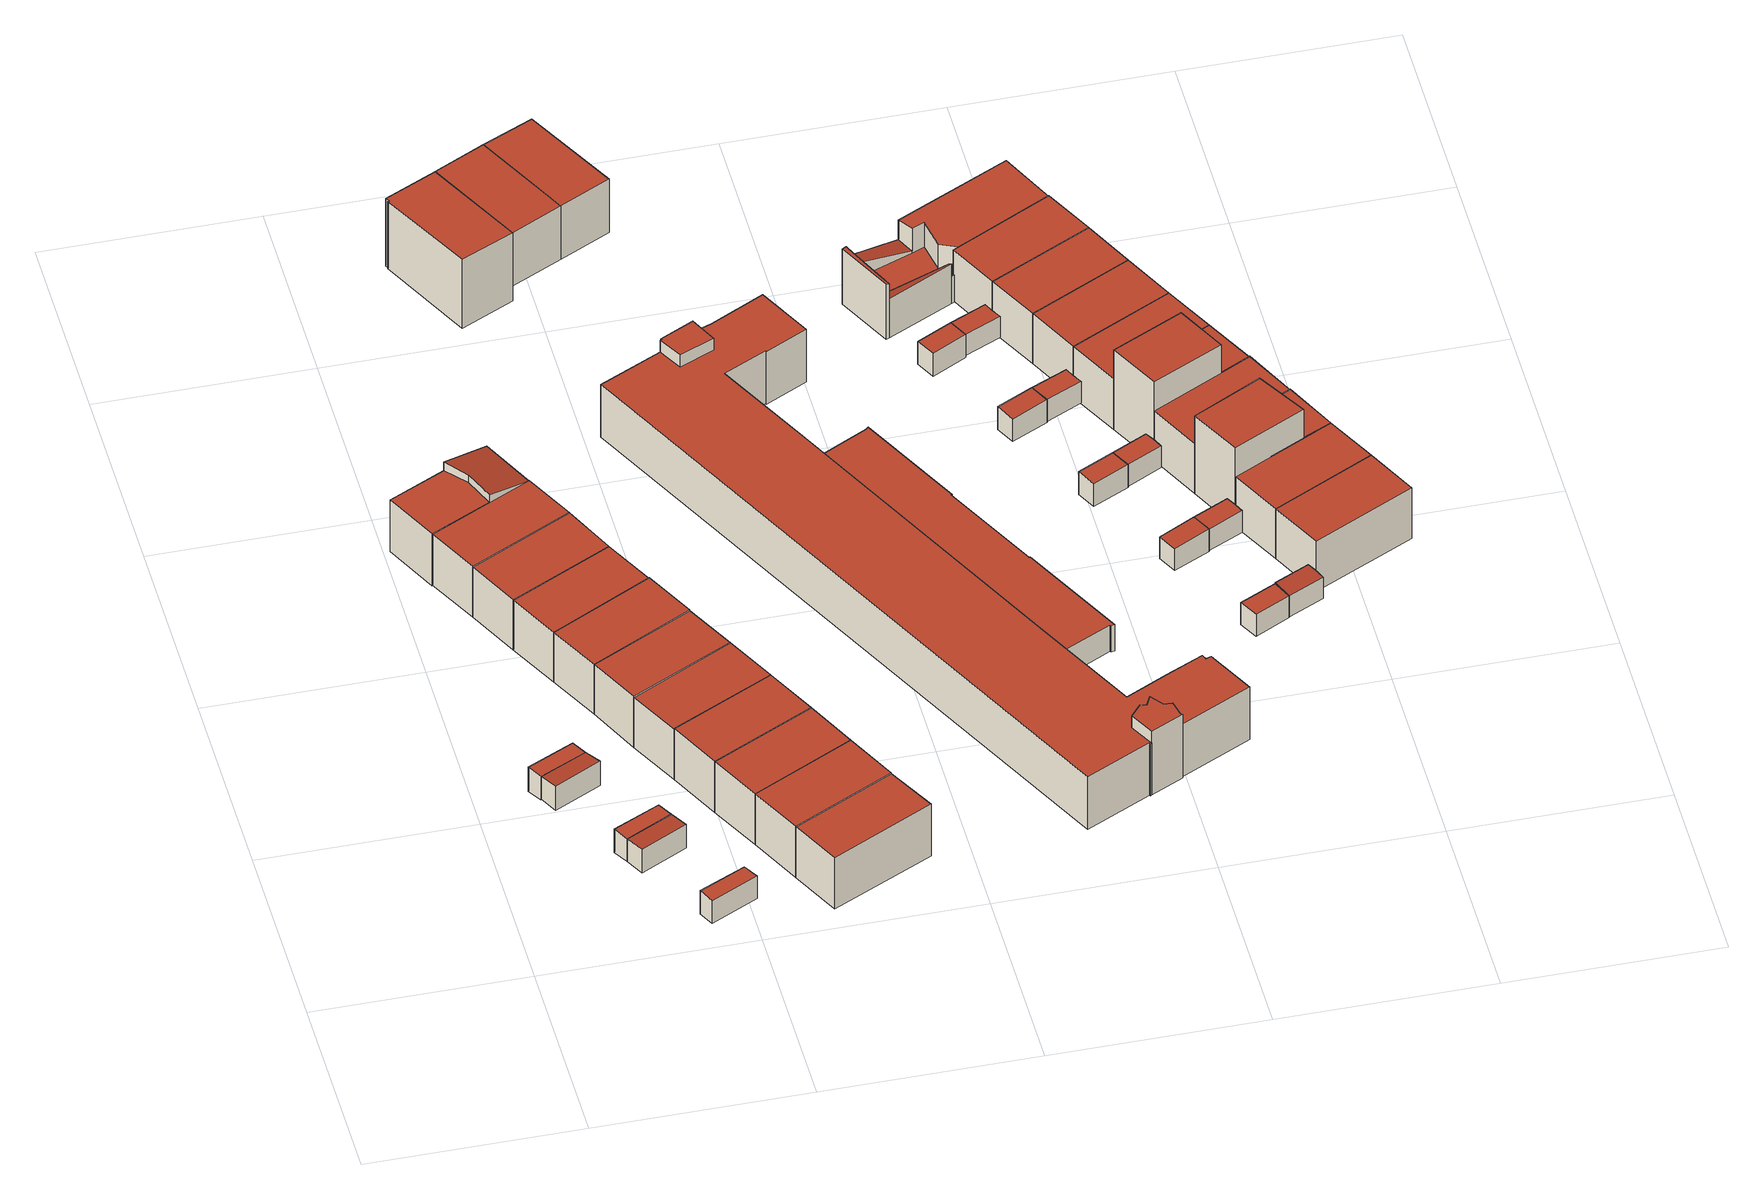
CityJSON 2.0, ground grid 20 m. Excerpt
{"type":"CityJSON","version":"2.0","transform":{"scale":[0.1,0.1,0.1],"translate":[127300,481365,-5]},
"CityObjects":{
"building1":{"type":"Building","attributes":{"b3_dak_type":"multiple horizontal","b3_h_dak_50p":0.04,"b3_h_dak_70p":0.05,"b3_h_dak_max":0.18,"b3_h_dak_min":-0.12,"b3_h_maaiveld":-2.66,"b3_kas_warenhuis":false,"b3_mutatie_ahn3_ahn4":false,"b3_reconstructie_onvolledig":false,"b3_rmse_lod12":0.0407,"b3_rmse_lod13":0.0407,"b3_rmse_lod22":0.0377,"b3_val3dity_lod12":"[]","b3_val3dity_lod13":"[]","b3_val3dity_lod22":"[]","b3_volume_lod12":20.92,"b3_volume_lod13":20.92,"b3_volume_lod22":20.85,"geconstateerd":false,"oorspronkelijkbouwjaar":2004,"status":"Pand in gebruik"},"children":["building1-1"]},
"building1-1":{"type":"BuildingPart","parents":["building1"],"geometry":[{"type":"Solid","lod":"2.2","boundaries":[[[[0,1,2,3]],[[4,1,0,5]],[[6,2,1,4]],[[5,0,3,7]],[[7,3,2,6]],[[7,6,4,5]]]],"semantics":{"surfaces":[{"type":"GroundSurface"},{"type":"WallSurface","on_footprint_edge":true},{"type":"RoofSurface"}],"values":[[0,1,1,1,1,2]]}}]},
"building2":{"type":"Building","attributes":{"b3_dak_type":"multiple horizontal","b3_h_dak_50p":0.06,"b3_h_dak_70p":0.11,"b3_h_dak_max":0.21,"b3_h_dak_min":-0.09,"b3_h_maaiveld":-2.64,"b3_kas_warenhuis":false,"b3_mutatie_ahn3_ahn4":false,"b3_reconstructie_onvolledig":false,"b3_rmse_lod12":0.0623,"b3_rmse_lod13":0.0623,"b3_rmse_lod22":0.0434,"b3_val3dity_lod12":"[]","b3_val3dity_lod13":"[]","b3_val3dity_lod22":"[]","b3_volume_lod12":25.66,"b3_volume_lod13":25.66,"b3_volume_lod22":25.41,"geconstateerd":false,"oorspronkelijkbouwjaar":2004,"status":"Pand in gebruik"},"children":["building2-1"]},
"building2-1":{"type":"BuildingPart","parents":["building2"],"geometry":[{"type":"Solid","lod":"2.2","boundaries":[[[[8,9,10,11]],[[12,9,8,13]],[[13,8,11,4]],[[6,10,9,12]],[[4,11,10,6]],[[4,6,12,13]]]],"semantics":{"surfaces":[{"type":"GroundSurface"},{"type":"WallSurface","on_footprint_edge":true},{"type":"RoofSurface"}],"values":[[0,1,1,1,1,2]]}}]},
"building3":{"type":"Building","attributes":{"b3_dak_type":"multiple horizontal","b3_h_dak_50p":0.03,"b3_h_dak_70p":0.04,"b3_h_dak_max":0.16,"b3_h_dak_min":-0.04,"b3_h_maaiveld":-2.61,"b3_kas_warenhuis":false,"b3_mutatie_ahn3_ahn4":false,"b3_reconstructie_onvolledig":false,"b3_rmse_lod12":0.0341,"b3_rmse_lod13":0.0341,"b3_rmse_lod22":0.0333,"b3_val3dity_lod12":"[]","b3_val3dity_lod13":"[]","b3_val3dity_lod22":"[]","b3_volume_lod12":20.45,"b3_volume_lod13":20.45,"b3_volume_lod22":20.4,"geconstateerd":false,"oorspronkelijkbouwjaar":2004,"status":"Pand in gebruik"},"children":["building3-1"]},
"building3-1":{"type":"BuildingPart","parents":["building3"],"geometry":[{"type":"Solid","lod":"2.2","boundaries":[[[[14,15,16,17]],[[18,15,14,19]],[[20,16,15,18]],[[19,14,17,21]],[[21,17,16,20]],[[21,20,18,19]]]],"semantics":{"surfaces":[{"type":"GroundSurface"},{"type":"WallSurface","on_footprint_edge":true},{"type":"RoofSurface"}],"values":[[0,1,1,1,1,2]]}}]},
"building4":{"type":"Building","attributes":{"b3_dak_type":"multiple horizontal","b3_h_dak_50p":0.03,"b3_h_dak_70p":0.05,"b3_h_dak_max":0.17,"b3_h_dak_min":-0.12,"b3_h_maaiveld":-2.61,"b3_kas_warenhuis":false,"b3_mutatie_ahn3_ahn4":false,"b3_reconstructie_onvolledig":false,"b3_rmse_lod12":0.0386,"b3_rmse_lod13":0.0386,"b3_rmse_lod22":0.0365,"b3_val3dity_lod12":"[]","b3_val3dity_lod13":"[]","b3_val3dity_lod22":"[]","b3_volume_lod12":24.61,"b3_volume_lod13":24.61,"b3_volume_lod22":24.59,"geconstateerd":false,"oorspronkelijkbouwjaar":2004,"status":"Pand in gebruik"},"children":["building4-1"]},
"building4-1":{"type":"BuildingPart","parents":["building4"],"geometry":[{"type":"Solid","lod":"2.2","boundaries":[[[[22,23,16,15]],[[24,23,22,25]],[[25,22,15,18]],[[20,16,23,24]],[[18,15,16,20]],[[18,20,24,25]]]],"semantics":{"surfaces":[{"type":"GroundSurface"},{"type":"WallSurface","on_footprint_edge":true},{"type":"RoofSurface"}],"values":[[0,1,1,1,1,2]]}}]},
"building5":{"type":"Building","attributes":{"b3_dak_type":"multiple horizontal","b3_h_dak_50p":0.04,"b3_h_dak_70p":0.06,"b3_h_dak_max":0.12,"b3_h_dak_min":-0.18,"b3_h_maaiveld":-2.62,"b3_kas_warenhuis":false,"b3_mutatie_ahn3_ahn4":false,"b3_reconstructie_onvolledig":false,"b3_rmse_lod12":0.0373,"b3_rmse_lod13":0.0373,"b3_rmse_lod22":0.0314,"b3_val3dity_lod12":"[]","b3_val3dity_lod13":"[]","b3_val3dity_lod22":"[]","b3_volume_lod12":21.09,"b3_volume_lod13":21.09,"b3_volume_lod22":20.98,"geconstateerd":false,"oorspronkelijkbouwjaar":2004,"status":"Pand in gebruik"},"children":["building5-1"]},
"building5-1":{"type":"BuildingPart","parents":["building5"],"geometry":[{"type":"Solid","lod":"2.2","boundaries":[[[[26,27,28,29]],[[30,27,26,31]],[[32,28,27,30]],[[31,26,29,33]],[[33,29,28,32]],[[33,32,30,31]]]],"semantics":{"surfaces":[{"type":"GroundSurface"},{"type":"WallSurface","on_footprint_edge":true},{"type":"RoofSurface"}],"values":[[0,1,1,1,1,2]]}}]},
"building6":{"type":"Building","attributes":{"b3_dak_type":"multiple horizontal","b3_h_dak_50p":3.44,"b3_h_dak_70p":3.69,"b3_h_dak_max":5.64,"b3_h_dak_min":3.15,"b3_h_maaiveld":-2.59,"b3_kas_warenhuis":false,"b3_mutatie_ahn3_ahn4":false,"b3_reconstructie_onvolledig":false,"b3_rmse_lod12":0.41,"b3_rmse_lod13":0.41,"b3_rmse_lod22":0.32,"b3_val3dity_lod12":"[]","b3_val3dity_lod13":"[]","b3_val3dity_lod22":"[]","b3_volume_lod12":373.93,"b3_volume_lod13":373.93,"b3_volume_lod22":366.1,"geconstateerd":false,"oorspronkelijkbouwjaar":2004,"status":"Pand in gebruik"},"children":["building6-1"]},
"building6-1":{"type":"BuildingPart","parents":["building6"],"geometry":[{"type":"Solid","lod":"2.2","boundaries":[[[[34,35,36,37,38,39]],[[40,41,37,36,42]],[[43,38,37,41]],[[44,45,41,40]],[[46,39,38,43]],[[42,36,35,47]],[[48,34,39,46]],[[49,48,45,44]],[[47,35,34,48,49]],[[45,48,46,43,41]],[[47,49,44,40,42]]]],"semantics":{"surfaces":[{"type":"GroundSurface"},{"type":"WallSurface","on_footprint_edge":true},{"type":"WallSurface","on_footprint_edge":false},{"type":"RoofSurface"}],"values":[[0,1,1,2,1,1,1,2,1,3,3]]}}]},
"building7":{"type":"Building","attributes":{"b3_dak_type":"multiple horizontal","b3_h_dak_50p":3.31,"b3_h_dak_70p":3.33,"b3_h_dak_max":5.66,"b3_h_dak_min":-2.02,"b3_h_maaiveld":-2.51,"b3_kas_warenhuis":false,"b3_mutatie_ahn3_ahn4":false,"b3_reconstructie_onvolledig":false,"b3_rmse_lod12":0.707,"b3_rmse_lod13":0.707,"b3_rmse_lod22":0.713,"b3_val3dity_lod12":"[]","b3_val3dity_lod13":"[]","b3_val3dity_lod22":"[]","b3_volume_lod12":336.14,"b3_volume_lod13":336.14,"b3_volume_lod22":335.17,"geconstateerd":false,"oorspronkelijkbouwjaar":2004,"status":"Pand in gebruik"},"children":["building7-1"]},
"building7-1":{"type":"BuildingPart","parents":["building7"],"geometry":[{"type":"Solid","lod":"2.2","boundaries":[[[[50,51,52,53]],[[54,51,50,43]],[[55,52,51,54]],[[43,50,53,56]],[[56,53,52,55]],[[56,55,54,43]]]],"semantics":{"surfaces":[{"type":"GroundSurface"},{"type":"WallSurface","on_footprint_edge":true},{"type":"RoofSurface"}],"values":[[0,1,1,1,1,2]]}}]},
"building8":{"type":"Building","attributes":{"b3_dak_type":"multiple horizontal","b3_h_dak_50p":3.29,"b3_h_dak_70p":3.31,"b3_h_dak_max":3.55,"b3_h_dak_min":2.96,"b3_h_maaiveld":-2.49,"b3_kas_warenhuis":false,"b3_mutatie_ahn3_ahn4":false,"b3_reconstructie_onvolledig":false,"b3_rmse_lod12":0.0553,"b3_rmse_lod13":0.0553,"b3_rmse_lod22":0.0403,"b3_val3dity_lod12":"[]","b3_val3dity_lod13":"[]","b3_val3dity_lod22":"[]","b3_volume_lod12":334.12,"b3_volume_lod13":334.12,"b3_volume_lod22":332.99,"geconstateerd":false,"oorspronkelijkbouwjaar":2004,"status":"Pand in gebruik"},"children":["building8-1"]},
"building8-1":{"type":"BuildingPart","parents":["building8"],"geometry":[{"type":"Solid","lod":"2.2","boundaries":[[[[53,52,57,58]],[[55,52,53,59]],[[60,57,52,55]],[[59,53,58,61]],[[61,58,57,60]],[[61,60,55,59]]]],"semantics":{"surfaces":[{"type":"GroundSurface"},{"type":"WallSurface","on_footprint_edge":true},{"type":"RoofSurface"}],"values":[[0,1,1,1,1,2]]}}]},
"building9":{"type":"Building","attributes":{"b3_dak_type":"multiple horizontal","b3_h_dak_50p":3.28,"b3_h_dak_70p":3.3,"b3_h_dak_max":3.58,"b3_h_dak_min":-1.89,"b3_h_maaiveld":-2.47,"b3_kas_warenhuis":false,"b3_mutatie_ahn3_ahn4":false,"b3_reconstructie_onvolledig":false,"b3_rmse_lod12":0.567,"b3_rmse_lod13":0.567,"b3_rmse_lod22":0.57,"b3_val3dity_lod12":"[]","b3_val3dity_lod13":"[]","b3_val3dity_lod22":"[]","b3_volume_lod12":332.13,"b3_volume_lod13":332.13,"b3_volume_lod22":331.11,"geconstateerd":false,"oorspronkelijkbouwjaar":2004,"status":"Pand in gebruik"},"children":["building9-1"]},
"building9-1":{"type":"BuildingPart","parents":["building9"],"geometry":[{"type":"Solid","lod":"2.2","boundaries":[[[[58,57,62,63]],[[60,57,58,61]],[[64,62,57,60]],[[61,58,63,65]],[[65,63,62,64]],[[65,64,60,61]]]],"semantics":{"surfaces":[{"type":"GroundSurface"},{"type":"WallSurface","on_footprint_edge":true},{"type":"RoofSurface"}],"values":[[0,1,1,1,1,2]]}}]},
"building10":{"type":"Building","attributes":{"b3_dak_type":"multiple horizontal","b3_h_dak_50p":3.29,"b3_h_dak_70p":3.32,"b3_h_dak_max":3.57,"b3_h_dak_min":3.18,"b3_h_maaiveld":-2.49,"b3_kas_warenhuis":false,"b3_mutatie_ahn3_ahn4":false,"b3_reconstructie_onvolledig":false,"b3_rmse_lod12":0.0526,"b3_rmse_lod13":0.0526,"b3_rmse_lod22":0.0364,"b3_val3dity_lod12":"[]","b3_val3dity_lod13":"[]","b3_val3dity_lod22":"[]","b3_volume_lod12":333.95,"b3_volume_lod13":333.95,"b3_volume_lod22":332.77,"geconstateerd":false,"oorspronkelijkbouwjaar":2004,"status":"Pand in gebruik"},"children":["building10-1"]},
"building10-1":{"type":"BuildingPart","parents":["building10"],"geometry":[{"type":"Solid","lod":"2.2","boundaries":[[[[63,62,66,67]],[[68,62,63,65]],[[69,66,62,68]],[[65,63,67,70]],[[70,67,66,69]],[[70,69,68,65]]]],"semantics":{"surfaces":[{"type":"GroundSurface"},{"type":"WallSurface","on_footprint_edge":true},{"type":"RoofSurface"}],"values":[[0,1,1,1,1,2]]}}]},
"building11":{"type":"Building","attributes":{"b3_dak_type":"multiple horizontal","b3_h_dak_50p":3.3,"b3_h_dak_70p":3.32,"b3_h_dak_max":3.54,"b3_h_dak_min":3.15,"b3_h_maaiveld":-2.5,"b3_kas_warenhuis":false,"b3_mutatie_ahn3_ahn4":false,"b3_reconstructie_onvolledig":false,"b3_rmse_lod12":0.0477,"b3_rmse_lod13":0.0477,"b3_rmse_lod22":0.0318,"b3_val3dity_lod12":"[]","b3_val3dity_lod13":"[]","b3_val3dity_lod22":"[]","b3_volume_lod12":334.85,"b3_volume_lod13":334.85,"b3_volume_lod22":333.67,"geconstateerd":false,"oorspronkelijkbouwjaar":2004,"status":"Pand in gebruik"},"children":["building11-1"]},
"building11-1":{"type":"BuildingPart","parents":["building11"],"geometry":[{"type":"Solid","lod":"2.2","boundaries":[[[[67,66,71,72]],[[73,66,67,70]],[[74,71,66,73]],[[70,67,72,75]],[[75,72,71,74]],[[75,74,73,70]]]],"semantics":{"surfaces":[{"type":"GroundSurface"},{"type":"WallSurface","on_footprint_edge":true},{"type":"RoofSurface"}],"values":[[0,1,1,1,1,2]]}}]},
"building12":{"type":"Building","attributes":{"b3_dak_type":"multiple horizontal","b3_h_dak_50p":3.3,"b3_h_dak_70p":3.33,"b3_h_dak_max":3.56,"b3_h_dak_min":3.12,"b3_h_maaiveld":-2.5,"b3_kas_warenhuis":false,"b3_mutatie_ahn3_ahn4":false,"b3_reconstructie_onvolledig":false,"b3_rmse_lod12":0.0567,"b3_rmse_lod13":0.0567,"b3_rmse_lod22":0.0378,"b3_val3dity_lod12":"[]","b3_val3dity_lod13":"[]","b3_val3dity_lod22":"[]","b3_volume_lod12":335.27,"b3_volume_lod13":335.27,"b3_volume_lod22":333.92,"geconstateerd":false,"oorspronkelijkbouwjaar":2004,"status":"Pand in gebruik"},"children":["building12-1"]},
"building12-1":{"type":"BuildingPart","parents":["building12"],"geometry":[{"type":"Solid","lod":"2.2","boundaries":[[[[72,71,76,77]],[[74,71,72,78]],[[79,76,71,74]],[[78,72,77,80]],[[80,77,76,79]],[[80,79,74,78]]]],"semantics":{"surfaces":[{"type":"GroundSurface"},{"type":"WallSurface","on_footprint_edge":true},{"type":"RoofSurface"}],"values":[[0,1,1,1,1,2]]}}]},
"building13":{"type":"Building","attributes":{"b3_dak_type":"multiple horizontal","b3_h_dak_50p":3.31,"b3_h_dak_70p":3.33,"b3_h_dak_max":3.54,"b3_h_dak_min":3.07,"b3_h_maaiveld":-2.49,"b3_kas_warenhuis":false,"b3_mutatie_ahn3_ahn4":false,"b3_reconstructie_onvolledig":false,"b3_rmse_lod12":0.0498,"b3_rmse_lod13":0.0498,"b3_rmse_lod22":0.0365,"b3_val3dity_lod12":"[]","b3_val3dity_lod13":"[]","b3_val3dity_lod22":"[]","b3_volume_lod12":335.02,"b3_volume_lod13":335.02,"b3_volume_lod22":333.97,"geconstateerd":false,"oorspronkelijkbouwjaar":2004,"status":"Pand in gebruik"},"children":["building13-1"]},
"building13-1":{"type":"BuildingPart","parents":["building13"],"geometry":[{"type":"Solid","lod":"2.2","boundaries":[[[[77,76,81,82]],[[79,76,77,83]],[[84,81,76,79]],[[83,77,82,85]],[[85,82,81,84]],[[85,84,79,83]]]],"semantics":{"surfaces":[{"type":"GroundSurface"},{"type":"WallSurface","on_footprint_edge":true},{"type":"RoofSurface"}],"values":[[0,1,1,1,1,2]]}}]},
"building14":{"type":"Building","attributes":{"b3_dak_type":"multiple horizontal","b3_h_dak_50p":3.3,"b3_h_dak_70p":3.33,"b3_h_dak_max":3.58,"b3_h_dak_min":3.06,"b3_h_maaiveld":-2.49,"b3_kas_warenhuis":false,"b3_mutatie_ahn3_ahn4":false,"b3_reconstructie_onvolledig":false,"b3_rmse_lod12":0.0545,"b3_rmse_lod13":0.0545,"b3_rmse_lod22":0.0439,"b3_val3dity_lod12":"[]","b3_val3dity_lod13":"[]","b3_val3dity_lod22":"[]","b3_volume_lod12":334.83,"b3_volume_lod13":334.83,"b3_volume_lod22":333.88,"geconstateerd":false,"oorspronkelijkbouwjaar":2004,"status":"Pand in gebruik"},"children":["building14-1"]},
"building14-1":{"type":"BuildingPart","parents":["building14"],"geometry":[{"type":"Solid","lod":"2.2","boundaries":[[[[82,81,86,87]],[[84,81,82,85]],[[88,86,81,84]],[[85,82,87,89]],[[89,87,86,88]],[[89,88,84,85]]]],"semantics":{"surfaces":[{"type":"GroundSurface"},{"type":"WallSurface","on_footprint_edge":true},{"type":"RoofSurface"}],"values":[[0,1,1,1,1,2]]}}]},
"building15":{"type":"Building","attributes":{"b3_dak_type":"multiple horizontal","b3_h_dak_50p":3.31,"b3_h_dak_70p":3.33,"b3_h_dak_max":3.54,"b3_h_dak_min":3.16,"b3_h_maaiveld":-2.49,"b3_kas_warenhuis":false,"b3_mutatie_ahn3_ahn4":false,"b3_reconstructie_onvolledig":false,"b3_rmse_lod12":0.0476,"b3_rmse_lod13":0.0476,"b3_rmse_lod22":0.0352,"b3_val3dity_lod12":"[]","b3_val3dity_lod13":"[]","b3_val3dity_lod22":"[]","b3_volume_lod12":334.74,"b3_volume_lod13":334.74,"b3_volume_lod22":333.64,"geconstateerd":false,"oorspronkelijkbouwjaar":2004,"status":"Pand in gebruik"},"children":["building15-1"]},
"building15-1":{"type":"BuildingPart","parents":["building15"],"geometry":[{"type":"Solid","lod":"2.2","boundaries":[[[[87,86,90,91]],[[88,86,87,89]],[[92,90,86,88]],[[89,87,91,93]],[[93,91,90,92]],[[93,92,88,89]]]],"semantics":{"surfaces":[{"type":"GroundSurface"},{"type":"WallSurface","on_footprint_edge":true},{"type":"RoofSurface"}],"values":[[0,1,1,1,1,2]]}}]},
"building16":{"type":"Building","attributes":{"b3_dak_type":"multiple horizontal","b3_h_dak_50p":3.31,"b3_h_dak_70p":3.32,"b3_h_dak_max":3.56,"b3_h_dak_min":3.01,"b3_h_maaiveld":-2.5,"b3_kas_warenhuis":false,"b3_mutatie_ahn3_ahn4":false,"b3_reconstructie_onvolledig":false,"b3_rmse_lod12":0.0481,"b3_rmse_lod13":0.0481,"b3_rmse_lod22":0.0392,"b3_val3dity_lod12":"[]","b3_val3dity_lod13":"[]","b3_val3dity_lod22":"[]","b3_volume_lod12":325.63,"b3_volume_lod13":325.63,"b3_volume_lod22":324.75,"geconstateerd":false,"oorspronkelijkbouwjaar":2004,"status":"Pand in gebruik"},"children":["building16-1"]},
"building16-1":{"type":"BuildingPart","parents":["building16"],"geometry":[{"type":"Solid","lod":"2.2","boundaries":[[[[91,90,94,95]],[[96,90,91,93]],[[97,94,90,96]],[[93,91,95,98]],[[98,95,94,97]],[[98,97,96,93]]]],"semantics":{"surfaces":[{"type":"GroundSurface"},{"type":"WallSurface","on_footprint_edge":true},{"type":"RoofSurface"}],"values":[[0,1,1,1,1,2]]}}]},
"building17":{"type":"Building","attributes":{"b3_dak_type":"multiple horizontal","b3_h_dak_50p":3.64,"b3_h_dak_70p":3.68,"b3_h_dak_max":3.89,"b3_h_dak_min":-2.38,"b3_h_maaiveld":-4.07,"b3_kas_warenhuis":false,"b3_mutatie_ahn3_ahn4":false,"b3_reconstructie_onvolledig":false,"b3_rmse_lod12":0.67,"b3_rmse_lod13":0.67,"b3_rmse_lod22":0.658,"b3_val3dity_lod12":"[]","b3_val3dity_lod13":"[]","b3_val3dity_lod22":"[]","b3_volume_lod12":448.71,"b3_volume_lod13":448.71,"b3_volume_lod22":447.6,"geconstateerd":false,"oorspronkelijkbouwjaar":2007,"status":"Pand in gebruik"},"children":["building17-1"]},
"building17-1":{"type":"BuildingPart","parents":["building17"],"geometry":[{"type":"Solid","lod":"2.2","boundaries":[[[[99,100,101,102,103,104]],[[105,99,104,106]],[[107,101,100,108]],[[109,102,101,107]],[[106,104,103,110]],[[110,103,102,109]],[[108,100,99,105]],[[108,105,106,110,109,107]]]],"semantics":{"surfaces":[{"type":"GroundSurface"},{"type":"WallSurface","on_footprint_edge":true},{"type":"RoofSurface"}],"values":[[0,1,1,1,1,1,1,2]]}}]},
"building18":{"type":"Building","attributes":{"b3_dak_type":"multiple horizontal","b3_h_dak_50p":3.63,"b3_h_dak_70p":3.67,"b3_h_dak_max":3.85,"b3_h_dak_min":3.52,"b3_h_maaiveld":-2.39,"b3_kas_warenhuis":false,"b3_mutatie_ahn3_ahn4":false,"b3_reconstructie_onvolledig":false,"b3_rmse_lod12":0.0623,"b3_rmse_lod13":0.0623,"b3_rmse_lod22":0.0353,"b3_val3dity_lod12":"[]","b3_val3dity_lod13":"[]","b3_val3dity_lod22":"[]","b3_volume_lod12":334.62,"b3_volume_lod13":334.62,"b3_volume_lod22":333.1,"geconstateerd":false,"oorspronkelijkbouwjaar":2007,"status":"Pand in gebruik"},"children":["building18-1"]},
"building18-1":{"type":"BuildingPart","parents":["building18"],"geometry":[{"type":"Solid","lod":"2.2","boundaries":[[[[111,112,113,114]],[[106,112,111,115]],[[115,111,114,116]],[[110,113,112,106]],[[116,114,113,110]],[[116,110,106,115]]]],"semantics":{"surfaces":[{"type":"GroundSurface"},{"type":"WallSurface","on_footprint_edge":true},{"type":"RoofSurface"}],"values":[[0,1,1,1,1,2]]}}]},
"building19":{"type":"Building","attributes":{"b3_dak_type":"multiple horizontal","b3_h_dak_50p":3.63,"b3_h_dak_70p":3.66,"b3_h_dak_max":3.88,"b3_h_dak_min":-2.36,"b3_h_maaiveld":-2.39,"b3_kas_warenhuis":false,"b3_mutatie_ahn3_ahn4":false,"b3_reconstructie_onvolledig":false,"b3_rmse_lod12":0.751,"b3_rmse_lod13":0.751,"b3_rmse_lod22":0.736,"b3_val3dity_lod12":"[]","b3_val3dity_lod13":"[]","b3_val3dity_lod22":"[]","b3_volume_lod12":334.76,"b3_volume_lod13":334.76,"b3_volume_lod22":333.28,"geconstateerd":false,"oorspronkelijkbouwjaar":2007,"status":"Pand in gebruik"},"children":["building19-1"]},
"building19-1":{"type":"BuildingPart","parents":["building19"],"geometry":[{"type":"Solid","lod":"2.2","boundaries":[[[[114,117,118,111]],[[119,117,114,116]],[[120,118,117,119]],[[116,114,111,115]],[[115,111,118,120]],[[115,120,119,116]]]],"semantics":{"surfaces":[{"type":"GroundSurface"},{"type":"WallSurface","on_footprint_edge":true},{"type":"RoofSurface"}],"values":[[0,1,1,1,1,2]]}}]},
"building20":{"type":"Building","attributes":{"b3_dak_type":"multiple horizontal","b3_h_dak_50p":3.38,"b3_h_dak_70p":3.39,"b3_h_dak_max":5,"b3_h_dak_min":-1.84,"b3_h_maaiveld":-2.61,"b3_kas_warenhuis":false,"b3_mutatie_ahn3_ahn4":false,"b3_reconstructie_onvolledig":false,"b3_rmse_lod12":1.51,"b3_rmse_lod13":1.51,"b3_rmse_lod22":0.12,"b3_val3dity_lod12":"[]","b3_val3dity_lod13":"[]","b3_val3dity_lod22":"[]","b3_volume_lod12":5580.89,"b3_volume_lod13":5580.89,"b3_volume_lod22":4911.65,"geconstateerd":false,"oorspronkelijkbouwjaar":2003,"status":"Pand in gebruik"},"children":["building20-1"]},
"building20-1":{"type":"BuildingPart","parents":["building20"],"geometry":[{"type":"Solid","lod":"2.2","boundaries":[[[[121,122,123,124,125,126,127,128,129,130,131,132,133,134,135,136,137,138,139,140,141,142,143,144,145,146,147,148,149,150,151,152,153,154]],[[155,134,133,156]],[[156,133,132,157]],[[158,149,148,159]],[[160,161,162,163]],[[164,165,166,167]],[[168,146,145,169]],[[169,145,144,170]],[[170,144,143,171]],[[172,142,141,173]],[[174,152,151,175]],[[173,141,140,162]],[[176,177,147,146,168]],[[178,124,123,179,180]],[[180,179,177,176]],[[181,150,149,158]],[[182,126,125,183]],[[184,122,121,185]],[[185,121,154,186]],[[186,154,153,187]],[[188,128,127,189]],[[189,127,126,182]],[[187,153,152,174]],[[175,151,150,181]],[[190,138,137,191,192]],[[193,139,138,190]],[[194,195,161,160]],[[179,123,122,184]],[[196,136,135,197]],[[197,135,134,155]],[[198,157,132,131,199]],[[200,130,129,201]],[[199,131,130,200,202]],[[163,162,140,139,193]],[[192,191,195,194]],[[191,137,136,196]],[[201,129,128,188]],[[171,143,142,172]],[[167,166,157,198]],[[183,125,124,178]],[[203,204,205,206]],[[206,205,207,208]],[[209,210,211,212]],[[202,200,210,209]],[[212,211,204,203]],[[208,207,165,164]],[[159,148,147,177]],[[192,194,160,163,193,190]],[[208,164,167,198,199,202,209,212,203,206]],[[165,207,205,204,211,210,200,201,188,189,182,183,178,180,176,168,169,170,171,172,173,162,161,195,191,196,197,155,156,157,166]],[[177,179,184,185,186,187,174,175,181,158,159]]]],"semantics":{"surfaces":[{"type":"GroundSurface"},{"type":"WallSurface","on_footprint_edge":true},{"type":"WallSurface","on_footprint_edge":false},{"type":"RoofSurface"}],"values":[[0,1,1,1,2,2,1,1,1,1,1,1,1,1,2,1,1,1,1,1,1,1,1,1,1,1,2,1,1,1,1,1,1,1,2,1,1,1,2,1,2,2,2,2,2,2,1,3,3,3,3]]}}]},
"building21":{"type":"Building","attributes":{"b3_dak_type":"multiple horizontal","b3_h_dak_50p":-0.11,"b3_h_dak_70p":-0.09,"b3_h_dak_max":-0.02,"b3_h_dak_min":-0.35,"b3_h_maaiveld":-2.69,"b3_kas_warenhuis":false,"b3_mutatie_ahn3_ahn4":false,"b3_reconstructie_onvolledig":false,"b3_rmse_lod12":0.0437,"b3_rmse_lod13":0.0437,"b3_rmse_lod22":0.0422,"b3_val3dity_lod12":"[]","b3_val3dity_lod13":"[]","b3_val3dity_lod22":"[]","b3_volume_lod12":19.49,"b3_volume_lod13":19.49,"b3_volume_lod22":19.4,"geconstateerd":false,"oorspronkelijkbouwjaar":2003,"status":"Pand in gebruik"},"children":["building21-1"]},
"building21-1":{"type":"BuildingPart","parents":["building21"],"geometry":[{"type":"Solid","lod":"2.2","boundaries":[[[[213,214,215,216]],[[217,214,213,218]],[[218,213,216,219]],[[220,215,214,217]],[[219,216,215,220]],[[219,220,217,218]]]],"semantics":{"surfaces":[{"type":"GroundSurface"},{"type":"WallSurface","on_footprint_edge":true},{"type":"RoofSurface"}],"values":[[0,1,1,1,1,2]]}}]},
"building22":{"type":"Building","attributes":{"b3_dak_type":"multiple horizontal","b3_h_dak_50p":-0.14,"b3_h_dak_70p":-0.13,"b3_h_dak_max":-0.07,"b3_h_dak_min":-0.22,"b3_h_maaiveld":-2.67,"b3_kas_warenhuis":false,"b3_mutatie_ahn3_ahn4":false,"b3_reconstructie_onvolledig":false,"b3_rmse_lod12":0.0311,"b3_rmse_lod13":0.0311,"b3_rmse_lod22":0.028,"b3_val3dity_lod12":"[]","b3_val3dity_lod13":"[]","b3_val3dity_lod22":"[]","b3_volume_lod12":19.09,"b3_volume_lod13":19.09,"b3_volume_lod22":19.01,"geconstateerd":false,"oorspronkelijkbouwjaar":2003,"status":"Pand in gebruik"},"children":["building22-1"]},
"building22-1":{"type":"BuildingPart","parents":["building22"],"geometry":[{"type":"Solid","lod":"2.2","boundaries":[[[[221,222,223,224]],[[225,222,221,226]],[[227,223,222,225]],[[226,221,224,228]],[[228,224,223,227]],[[228,227,225,226]]]],"semantics":{"surfaces":[{"type":"GroundSurface"},{"type":"WallSurface","on_footprint_edge":true},{"type":"RoofSurface"}],"values":[[0,1,1,1,1,2]]}}]},
"building23":{"type":"Building","attributes":{"b3_dak_type":"multiple horizontal","b3_h_dak_50p":-0.1,"b3_h_dak_70p":-0.09,"b3_h_dak_max":-0.01,"b3_h_dak_min":-0.25,"b3_h_maaiveld":-2.67,"b3_kas_warenhuis":false,"b3_mutatie_ahn3_ahn4":false,"b3_reconstructie_onvolledig":false,"b3_rmse_lod12":0.0379,"b3_rmse_lod13":0.0379,"b3_rmse_lod22":0.0357,"b3_val3dity_lod12":"[]","b3_val3dity_lod13":"[]","b3_val3dity_lod22":"[]","b3_volume_lod12":19.3,"b3_volume_lod13":19.3,"b3_volume_lod22":19.21,"geconstateerd":false,"oorspronkelijkbouwjaar":2003,"status":"Pand in gebruik"},"children":["building23-1"]},
"building23-1":{"type":"BuildingPart","parents":["building23"],"geometry":[{"type":"Solid","lod":"2.2","boundaries":[[[[229,230,231,232]],[[233,230,229,234]],[[235,231,230,233]],[[234,229,232,236]],[[236,232,231,235]],[[236,235,233,234]]]],"semantics":{"surfaces":[{"type":"GroundSurface"},{"type":"WallSurface","on_footprint_edge":true},{"type":"RoofSurface"}],"values":[[0,1,1,1,1,2]]}}]},
"building24":{"type":"Building","attributes":{"b3_dak_type":"multiple horizontal","b3_h_dak_50p":-0.1,"b3_h_dak_70p":-0.09,"b3_h_dak_max":-0.04,"b3_h_dak_min":-0.29,"b3_h_maaiveld":-2.52,"b3_kas_warenhuis":false,"b3_mutatie_ahn3_ahn4":false,"b3_reconstructie_onvolledig":false,"b3_rmse_lod12":0.0336,"b3_rmse_lod13":0.0336,"b3_rmse_lod22":0.0307,"b3_val3dity_lod12":"[]","b3_val3dity_lod13":"[]","b3_val3dity_lod22":"[]","b3_volume_lod12":18.41,"b3_volume_lod13":18.41,"b3_volume_lod22":18.32,"geconstateerd":false,"oorspronkelijkbouwjaar":2003,"status":"Pand in gebruik"},"children":["building24-1"]},
"building24-1":{"type":"BuildingPart","parents":["building24"],"geometry":[{"type":"Solid","lod":"2.2","boundaries":[[[[237,238,239,240,241]],[[219,238,237,218]],[[242,239,238,219]],[[243,240,239,242]],[[218,237,241,244]],[[244,241,240,243]],[[244,243,242,219,218]]]],"semantics":{"surfaces":[{"type":"GroundSurface"},{"type":"WallSurface","on_footprint_edge":true},{"type":"RoofSurface"}],"values":[[0,1,1,1,1,1,2]]}}]},
"building25":{"type":"Building","attributes":{"b3_dak_type":"multiple horizontal","b3_h_dak_50p":-0.05,"b3_h_dak_70p":-0.04,"b3_h_dak_max":0.02,"b3_h_dak_min":-0.16,"b3_h_maaiveld":-2.63,"b3_kas_warenhuis":false,"b3_mutatie_ahn3_ahn4":false,"b3_reconstructie_onvolledig":false,"b3_rmse_lod12":0.0327,"b3_rmse_lod13":0.0327,"b3_rmse_lod22":0.0292,"b3_val3dity_lod12":"[]","b3_val3dity_lod13":"[]","b3_val3dity_lod22":"[]","b3_volume_lod12":19.56,"b3_volume_lod13":19.56,"b3_volume_lod22":19.45,"geconstateerd":false,"oorspronkelijkbouwjaar":2003,"status":"Pand in gebruik"},"children":["building25-1"]},
"building25-1":{"type":"BuildingPart","parents":["building25"],"geometry":[{"type":"Solid","lod":"2.2","boundaries":[[[[245,246,247,248]],[[249,246,245,250]],[[251,247,246,249]],[[250,245,248,252]],[[252,248,247,251]],[[252,251,249,250]]]],"semantics":{"surfaces":[{"type":"GroundSurface"},{"type":"WallSurface","on_footprint_edge":true},{"type":"RoofSurface"}],"values":[[0,1,1,1,1,2]]}}]},
"building26":{"type":"Building","attributes":{"b3_dak_type":"multiple horizontal","b3_h_dak_50p":-0.13,"b3_h_dak_70p":-0.1,"b3_h_dak_max":0.07,"b3_h_dak_min":-0.31,"b3_h_maaiveld":-2.6,"b3_kas_warenhuis":false,"b3_mutatie_ahn3_ahn4":false,"b3_reconstructie_onvolledig":false,"b3_rmse_lod12":0.0448,"b3_rmse_lod13":0.0448,"b3_rmse_lod22":0.0401,"b3_val3dity_lod12":"[]","b3_val3dity_lod13":"[]","b3_val3dity_lod22":"[]","b3_volume_lod12":18.84,"b3_volume_lod13":18.84,"b3_volume_lod22":18.75,"geconstateerd":false,"oorspronkelijkbouwjaar":2003,"status":"Pand in gebruik"},"children":["building26-1"]},
"building26-1":{"type":"BuildingPart","parents":["building26"],"geometry":[{"type":"Solid","lod":"2.2","boundaries":[[[[253,254,255,256,257]],[[225,254,253,227]],[[258,255,254,225]],[[259,256,255,258]],[[227,253,257,260]],[[260,257,256,259]],[[260,259,258,225,227]]]],"semantics":{"surfaces":[{"type":"GroundSurface"},{"type":"WallSurface","on_footprint_edge":true},{"type":"RoofSurface"}],"values":[[0,1,1,1,1,1,2]]}}]},
"building27":{"type":"Building","attributes":{"b3_dak_type":"slanted","b3_h_dak_50p":3.28,"b3_h_dak_70p":3.3,"b3_h_dak_max":3.64,"b3_h_dak_min":-1.81,"b3_h_maaiveld":-2.66,"b3_kas_warenhuis":false,"b3_mutatie_ahn3_ahn4":false,"b3_reconstructie_onvolledig":false,"b3_rmse_lod12":1.57,"b3_rmse_lod13":1.57,"b3_rmse_lod22":0.522,"b3_val3dity_lod12":"[]","b3_val3dity_lod13":"[]","b3_val3dity_lod22":"[]","b3_volume_lod12":632.83,"b3_volume_lod13":632.83,"b3_volume_lod22":533.69,"geconstateerd":false,"oorspronkelijkbouwjaar":2003,"status":"Pand in gebruik"},"children":["building27-1"]},
"building27-1":{"type":"BuildingPart","parents":["building27"],"geometry":[{"type":"Solid","lod":"2.2","boundaries":[[[[261,262,263,264,265,266,267,268,269,270,271]],[[272,267,266,273,274]],[[275,276,269,268,277]],[[277,268,267,272]],[[278,264,263,279]],[[280,281,282,283]],[[284,285,276,275]],[[286,287,285,284]],[[288,270,269,276]],[[289,271,270,288]],[[274,273,290,291]],[[291,290,292,287,286]],[[293,294,295,296]],[[279,263,262,294,293]],[[283,282,297,295]],[[281,261,271,289]],[[298,299,265,264,278]],[[273,266,265,299]],[[300,301,299,298]],[[294,262,261,281,280]],[[296,295,297,302,301,300]],[[301,302,292,290]],[[291,286,284,275,277,272,274]],[[296,300,298,278,279,293]],[[294,280,283,295]],[[301,290,273,299]],[[292,302,297,282,281,289,288,276,285,287]]]],"semantics":{"surfaces":[{"type":"GroundSurface"},{"type":"WallSurface","on_footprint_edge":true},{"type":"WallSurface","on_footprint_edge":false},{"type":"RoofSurface"}],"values":[[0,1,1,1,1,2,2,2,1,1,2,2,2,1,2,1,1,1,2,1,2,2,3,3,3,3,3]]}}]},
"building28":{"type":"Building","attributes":{"b3_dak_type":"multiple horizontal","b3_h_dak_50p":-0.17,"b3_h_dak_70p":-0.16,"b3_h_dak_max":-0.05,"b3_h_dak_min":-0.24,"b3_h_maaiveld":-2.69,"b3_kas_warenhuis":false,"b3_mutatie_ahn3_ahn4":false,"b3_reconstructie_onvolledig":false,"b3_rmse_lod12":0.0286,"b3_rmse_lod13":0.0286,"b3_rmse_lod22":0.0273,"b3_val3dity_lod12":"[]","b3_val3dity_lod13":"[]","b3_val3dity_lod22":"[]","b3_volume_lod12":19.01,"b3_volume_lod13":19.01,"b3_volume_lod22":18.96,"geconstateerd":false,"oorspronkelijkbouwjaar":2003,"status":"Pand in gebruik"},"children":["building28-1"]},
"building28-1":{"type":"BuildingPart","parents":["building28"],"geometry":[{"type":"Solid","lod":"2.2","boundaries":[[[[303,304,305,306]],[[307,304,303,308]],[[309,305,304,307]],[[308,303,306,310]],[[310,306,305,309]],[[310,309,307,308]]]],"semantics":{"surfaces":[{"type":"GroundSurface"},{"type":"WallSurface","on_footprint_edge":true},{"type":"RoofSurface"}],"values":[[0,1,1,1,1,2]]}}]},
"building29":{"type":"Building","attributes":{"b3_dak_type":"multiple horizontal","b3_h_dak_50p":-0.11,"b3_h_dak_70p":-0.09,"b3_h_dak_max":0.07,"b3_h_dak_min":-0.2,"b3_h_maaiveld":-2.56,"b3_kas_warenhuis":false,"b3_mutatie_ahn3_ahn4":false,"b3_reconstructie_onvolledig":false,"b3_rmse_lod12":0.0429,"b3_rmse_lod13":0.0429,"b3_rmse_lod22":0.0402,"b3_val3dity_lod12":"[]","b3_val3dity_lod13":"[]","b3_val3dity_lod22":"[]","b3_volume_lod12":18.5,"b3_volume_lod13":18.5,"b3_volume_lod22":18.46,"geconstateerd":false,"oorspronkelijkbouwjaar":2003,"status":"Pand in gebruik"},"children":["building29-1"]},
"building29-1":{"type":"BuildingPart","parents":["building29"],"geometry":[{"type":"Solid","lod":"2.2","boundaries":[[[[311,312,313,314,315]],[[233,312,311,235]],[[316,313,312,233]],[[317,314,313,316]],[[235,311,315,318]],[[318,315,314,317]],[[318,317,316,233,235]]]],"semantics":{"surfaces":[{"type":"GroundSurface"},{"type":"WallSurface","on_footprint_edge":true},{"type":"RoofSurface"}],"values":[[0,1,1,1,1,1,2]]}}]},
"building30":{"type":"Building","attributes":{"b3_dak_type":"multiple horizontal","b3_h_dak_50p":-0.04,"b3_h_dak_70p":-0.03,"b3_h_dak_max":0.08,"b3_h_dak_min":-0.14,"b3_h_maaiveld":-2.52,"b3_kas_warenhuis":false,"b3_mutatie_ahn3_ahn4":false,"b3_reconstructie_onvolledig":false,"b3_rmse_lod12":0.0373,"b3_rmse_lod13":0.0373,"b3_rmse_lod22":0.0341,"b3_val3dity_lod12":"[]","b3_val3dity_lod13":"[]","b3_val3dity_lod22":"[]","b3_volume_lod12":18.97,"b3_volume_lod13":18.97,"b3_volume_lod22":18.93,"geconstateerd":false,"oorspronkelijkbouwjaar":2003,"status":"Pand in gebruik"},"children":["building30-1"]},
"building30-1":{"type":"BuildingPart","parents":["building30"],"geometry":[{"type":"Solid","lod":"2.2","boundaries":[[[[319,320,321,322,323]],[[249,320,319,324]],[[325,321,320,249]],[[326,322,321,325]],[[324,319,323,327]],[[327,323,322,326]],[[327,326,325,249,324]]]],"semantics":{"surfaces":[{"type":"GroundSurface"},{"type":"WallSurface","on_footprint_edge":true},{"type":"RoofSurface"}],"values":[[0,1,1,1,1,1,2]]}}]},
"building31":{"type":"Building","attributes":{"b3_dak_type":"multiple horizontal","b3_h_dak_50p":3.29,"b3_h_dak_70p":3.31,"b3_h_dak_max":3.63,"b3_h_dak_min":-1.94,"b3_h_maaiveld":-2.56,"b3_kas_warenhuis":false,"b3_mutatie_ahn3_ahn4":false,"b3_reconstructie_onvolledig":false,"b3_rmse_lod12":0.626,"b3_rmse_lod13":0.626,"b3_rmse_lod22":0.63,"b3_val3dity_lod12":"[]","b3_val3dity_lod13":"[]","b3_val3dity_lod22":"[]","b3_volume_lod12":327.6,"b3_volume_lod13":327.6,"b3_volume_lod22":326.48,"geconstateerd":false,"oorspronkelijkbouwjaar":2003,"status":"Pand in gebruik"},"children":["building31-1"]},
"building31-1":{"type":"BuildingPart","parents":["building31"],"geometry":[{"type":"Solid","lod":"2.2","boundaries":[[[[328,329,330,331]],[[332,329,328,333]],[[333,328,331,334]],[[335,330,329,332]],[[334,331,330,335]],[[334,335,332,333]]]],"semantics":{"surfaces":[{"type":"GroundSurface"},{"type":"WallSurface","on_footprint_edge":true},{"type":"RoofSurface"}],"values":[[0,1,1,1,1,2]]}}]},
"building32":{"type":"Building","attributes":{"b3_dak_type":"multiple horizontal","b3_h_dak_50p":-0.16,"b3_h_dak_70p":-0.14,"b3_h_dak_max":0.01,"b3_h_dak_min":-0.28,"b3_h_maaiveld":-2.6,"b3_kas_warenhuis":false,"b3_mutatie_ahn3_ahn4":false,"b3_reconstructie_onvolledig":false,"b3_rmse_lod12":0.0363,"b3_rmse_lod13":0.0363,"b3_rmse_lod22":0.0328,"b3_val3dity_lod12":"[]","b3_val3dity_lod13":"[]","b3_val3dity_lod22":"[]","b3_volume_lod12":18.37,"b3_volume_lod13":18.37,"b3_volume_lod22":18.31,"geconstateerd":false,"oorspronkelijkbouwjaar":2003,"status":"Pand in gebruik"},"children":["building32-1"]},
"building32-1":{"type":"BuildingPart","parents":["building32"],"geometry":[{"type":"Solid","lod":"2.2","boundaries":[[[[336,337,338,339,340]],[[341,337,336,309]],[[342,338,337,341]],[[343,339,338,342]],[[309,336,340,344]],[[344,340,339,343]],[[344,343,342,341,309]]]],"semantics":{"surfaces":[{"type":"GroundSurface"},{"type":"WallSurface","on_footprint_edge":true},{"type":"RoofSurface"}],"values":[[0,1,1,1,1,1,2]]}}]},
"building33":{"type":"Building","attributes":{"b3_dak_type":"multiple horizontal","b3_h_dak_50p":3.27,"b3_h_dak_70p":3.3,"b3_h_dak_max":3.63,"b3_h_dak_min":-2.42,"b3_h_maaiveld":-2.54,"b3_kas_warenhuis":false,"b3_mutatie_ahn3_ahn4":false,"b3_reconstructie_onvolledig":false,"b3_rmse_lod12":0.777,"b3_rmse_lod13":0.777,"b3_rmse_lod22":0.781,"b3_val3dity_lod12":"[]","b3_val3dity_lod13":"[]","b3_val3dity_lod22":"[]","b3_volume_lod12":334.48,"b3_volume_lod13":334.48,"b3_volume_lod22":333.23,"geconstateerd":false,"oorspronkelijkbouwjaar":2003,"status":"Pand in gebruik"},"children":["building33-1"]},
"building33-1":{"type":"BuildingPart","parents":["building33"],"geometry":[{"type":"Solid","lod":"2.2","boundaries":[[[[345,346,240,347]],[[348,346,345,349]],[[349,345,347,333]],[[332,240,346,348]],[[333,347,240,332]],[[333,332,348,349]]]],"semantics":{"surfaces":[{"type":"GroundSurface"},{"type":"WallSurface","on_footprint_edge":true},{"type":"RoofSurface"}],"values":[[0,1,1,1,1,2]]}}]},
"building34":{"type":"Building","attributes":{"b3_dak_type":"multiple horizontal","b3_h_dak_50p":3.28,"b3_h_dak_70p":3.3,"b3_h_dak_max":3.57,"b3_h_dak_min":-2.43,"b3_h_maaiveld":-2.55,"b3_kas_warenhuis":false,"b3_mutatie_ahn3_ahn4":false,"b3_reconstructie_onvolledig":false,"b3_rmse_lod12":0.68,"b3_rmse_lod13":0.68,"b3_rmse_lod22":0.683,"b3_val3dity_lod12":"[]","b3_val3dity_lod13":"[]","b3_val3dity_lod22":"[]","b3_volume_lod12":335.11,"b3_volume_lod13":335.11,"b3_volume_lod22":334.03,"geconstateerd":false,"oorspronkelijkbouwjaar":2003,"status":"Pand in gebruik"},"children":["building34-1"]},
"building34-1":{"type":"BuildingPart","parents":["building34"],"geometry":[{"type":"Solid","lod":"2.2","boundaries":[[[[350,351,346,345]],[[352,351,350,353]],[[353,350,345,349]],[[348,346,351,352]],[[349,345,346,348]],[[349,348,352,353]]]],"semantics":{"surfaces":[{"type":"GroundSurface"},{"type":"WallSurface","on_footprint_edge":true},{"type":"RoofSurface"}],"values":[[0,1,1,1,1,2]]}}]},
"building35":{"type":"Building","attributes":{"b3_dak_type":"multiple horizontal","b3_h_dak_50p":3.28,"b3_h_dak_70p":3.3,"b3_h_dak_max":3.64,"b3_h_dak_min":3.13,"b3_h_maaiveld":-2.56,"b3_kas_warenhuis":false,"b3_mutatie_ahn3_ahn4":false,"b3_reconstructie_onvolledig":false,"b3_rmse_lod12":0.0516,"b3_rmse_lod13":0.0516,"b3_rmse_lod22":0.0379,"b3_val3dity_lod12":"[]","b3_val3dity_lod13":"[]","b3_val3dity_lod22":"[]","b3_volume_lod12":335.67,"b3_volume_lod13":335.67,"b3_volume_lod22":334.77,"geconstateerd":false,"oorspronkelijkbouwjaar":2003,"status":"Pand in gebruik"},"children":["building35-1"]},
"building35-1":{"type":"BuildingPart","parents":["building35"],"geometry":[{"type":"Solid","lod":"2.2","boundaries":[[[[354,355,256,356]],[[357,355,354,358]],[[358,354,356,353]],[[352,256,355,357]],[[353,356,256,352]],[[353,352,357,358]]]],"semantics":{"surfaces":[{"type":"GroundSurface"},{"type":"WallSurface","on_footprint_edge":true},{"type":"RoofSurface"}],"values":[[0,1,1,1,1,2]]}}]},
"building36":{"type":"Building","attributes":{"b3_dak_type":"multiple horizontal","b3_h_dak_50p":6.49,"b3_h_dak_70p":6.51,"b3_h_dak_max":6.63,"b3_h_dak_min":3.18,"b3_h_maaiveld":-2.56,"b3_kas_warenhuis":false,"b3_mutatie_ahn3_ahn4":false,"b3_reconstructie_onvolledig":false,"b3_rmse_lod12":1.78,"b3_rmse_lod13":0.605,"b3_rmse_lod22":0.6,"b3_val3dity_lod12":"[]","b3_val3dity_lod13":"[]","b3_val3dity_lod22":"[]","b3_volume_lod12":519.12,"b3_volume_lod13":466,"b3_volume_lod22":465.45,"geconstateerd":false,"oorspronkelijkbouwjaar":2003,"status":"Pand in gebruik"},"children":["building36-1"]},
"building36-1":{"type":"BuildingPart","parents":["building36"],"geometry":[{"type":"Solid","lod":"2.2","boundaries":[[[[359,354,360,361,314,355]],[[358,354,359,362]],[[363,364,362,365]],[[366,314,361,364,363]],[[367,360,354,358]],[[368,355,314,366]],[[364,361,360,367]],[[365,362,359,355,368]],[[364,367,358,362]],[[365,368,366,363]]]],"semantics":{"surfaces":[{"type":"GroundSurface"},{"type":"WallSurface","on_footprint_edge":true},{"type":"WallSurface","on_footprint_edge":false},{"type":"RoofSurface"}],"values":[[0,1,2,1,1,1,1,1,3,3]]}}]},
"building37":{"type":"Building","attributes":{"b3_dak_type":"multiple horizontal","b3_h_dak_50p":3.29,"b3_h_dak_70p":3.31,"b3_h_dak_max":3.63,"b3_h_dak_min":3.01,"b3_h_maaiveld":-2.54,"b3_kas_warenhuis":false,"b3_mutatie_ahn3_ahn4":false,"b3_reconstructie_onvolledig":false,"b3_rmse_lod12":0.0593,"b3_rmse_lod13":0.0593,"b3_rmse_lod22":0.055,"b3_val3dity_lod12":"[]","b3_val3dity_lod13":"[]","b3_val3dity_lod22":"[]","b3_volume_lod12":334.96,"b3_volume_lod13":334.96,"b3_volume_lod22":333.9,"geconstateerd":false,"oorspronkelijkbouwjaar":2003,"status":"Pand in gebruik"},"children":["building37-1"]},
"building37-1":{"type":"BuildingPart","parents":["building37"],"geometry":[{"type":"Solid","lod":"2.2","boundaries":[[[[369,370,371,372]],[[373,370,369,374]],[[375,371,370,373]],[[374,369,372,376]],[[376,372,371,375]],[[376,375,373,374]]]],"semantics":{"surfaces":[{"type":"GroundSurface"},{"type":"WallSurface","on_footprint_edge":true},{"type":"RoofSurface"}],"values":[[0,1,1,1,1,2]]}}]},
"building38":{"type":"Building","attributes":{"b3_dak_type":"multiple horizontal","b3_h_dak_50p":6.44,"b3_h_dak_70p":6.48,"b3_h_dak_max":6.72,"b3_h_dak_min":3.18,"b3_h_maaiveld":-2.52,"b3_kas_warenhuis":false,"b3_mutatie_ahn3_ahn4":false,"b3_reconstructie_onvolledig":false,"b3_rmse_lod12":1.77,"b3_rmse_lod13":0.427,"b3_rmse_lod22":0.422,"b3_val3dity_lod12":"[]","b3_val3dity_lod13":"[]","b3_val3dity_lod22":"[]","b3_volume_lod12":520.26,"b3_volume_lod13":467.08,"b3_volume_lod22":466.64,"geconstateerd":false,"oorspronkelijkbouwjaar":2003,"status":"Pand in gebruik"},"children":["building38-1"]},
"building38-1":{"type":"BuildingPart","parents":["building38"],"geometry":[{"type":"Solid","lod":"2.2","boundaries":[[[[322,372,377,371,378,379]],[[380,381,377,372,382]],[[383,371,377,381]],[[384,322,379,385,386]],[[386,385,381,380]],[[387,378,371,383]],[[382,372,322,384]],[[385,379,378,387]],[[382,384,386,380]],[[385,387,383,381]]]],"semantics":{"surfaces":[{"type":"GroundSurface"},{"type":"WallSurface","on_footprint_edge":true},{"type":"WallSurface","on_footprint_edge":false},{"type":"RoofSurface"}],"values":[[0,1,1,1,2,1,1,1,3,3]]}}]},
"building39":{"type":"Building","attributes":{"b3_dak_type":"multiple horizontal","b3_h_dak_50p":3.29,"b3_h_dak_70p":3.31,"b3_h_dak_max":3.68,"b3_h_dak_min":3.15,"b3_h_maaiveld":-2.52,"b3_kas_warenhuis":false,"b3_mutatie_ahn3_ahn4":false,"b3_reconstructie_onvolledig":false,"b3_rmse_lod12":0.0574,"b3_rmse_lod13":0.0574,"b3_rmse_lod22":0.0486,"b3_val3dity_lod12":"[]","b3_val3dity_lod13":"[]","b3_val3dity_lod22":"[]","b3_volume_lod12":333.62,"b3_volume_lod13":333.62,"b3_volume_lod22":332.39,"geconstateerd":false,"oorspronkelijkbouwjaar":2003,"status":"Pand in gebruik"},"children":["building39-1"]},
"building39-1":{"type":"BuildingPart","parents":["building39"],"geometry":[{"type":"Solid","lod":"2.2","boundaries":[[[[322,378,388,389]],[[387,378,322,390]],[[391,388,378,387]],[[390,322,389,392]],[[392,389,388,391]],[[392,391,387,390]]]],"semantics":{"surfaces":[{"type":"GroundSurface"},{"type":"WallSurface","on_footprint_edge":true},{"type":"RoofSurface"}],"values":[[0,1,1,1,1,2]]}}]},
"building40":{"type":"Building","attributes":{"b3_dak_type":"multiple horizontal","b3_h_dak_50p":3.28,"b3_h_dak_70p":3.31,"b3_h_dak_max":3.62,"b3_h_dak_min":-1.88,"b3_h_maaiveld":-2.55,"b3_kas_warenhuis":false,"b3_mutatie_ahn3_ahn4":false,"b3_reconstructie_onvolledig":false,"b3_rmse_lod12":0.639,"b3_rmse_lod13":0.639,"b3_rmse_lod22":0.644,"b3_val3dity_lod12":"[]","b3_val3dity_lod13":"[]","b3_val3dity_lod22":"[]","b3_volume_lod12":335.52,"b3_volume_lod13":335.52,"b3_volume_lod22":334.46,"geconstateerd":false,"oorspronkelijkbouwjaar":2003,"status":"Pand in gebruik"},"children":["building40-1"]},
"building40-1":{"type":"BuildingPart","parents":["building40"],"geometry":[{"type":"Solid","lod":"2.2","boundaries":[[[[389,388,393,394]],[[391,388,389,392]],[[395,393,388,391]],[[392,389,394,396]],[[396,394,393,395]],[[396,395,391,392]]]],"semantics":{"surfaces":[{"type":"GroundSurface"},{"type":"WallSurface","on_footprint_edge":true},{"type":"RoofSurface"}],"values":[[0,1,1,1,1,2]]}}]}
},
"vertices":[
[90,238,23],[98,224,23],[54,203,23],[46,216,23],[98,224,50],[90,238,50],[54,203,50],[46,216,51],
[107,208,24],[63,186,24],[54,203,24],[98,224,24],[63,186,51],[107,208,52],
[143,144,24],[151,130,24],[107,108,24],[99,122,24],[151,130,50],[143,144,50],[107,108,50],[99,122,51],
[160,113,24],[116,91,24],[116,91,51],[160,113,51],
[196,50,24],[204,36,24],[159,14,24],[152,28,24],[204,36,50],[196,50,50],[159,14,50],[152,28,51],
[55,566,24],[98,588,24],[123,537,24],[84,518,24],[27,490,24],[2,541,24],[84,518,92],[84,518,83],[123,537,83],[27,490,83],[72,546,92],[72,546,84],[2,541,83],[98,588,84],[55,566,84],[55,566,94],
[27,490,25],[123,537,25],[147,489,25],[51,442,25],[123,537,84],[147,489,84],[51,442,83],
[170,440,25],[75,393,25],[51,442,82],[170,440,83],[75,393,82],
[194,392,25],[99,345,25],[194,392,83],[99,345,82],
[218,344,25],[123,297,25],[194,392,84],[218,344,84],[123,297,82],
[242,295,25],[146,248,25],[218,344,83],[242,295,84],[146,248,83],
[266,247,25],[170,200,25],[146,248,82],[266,247,84],[170,200,82],
[290,198,25],[194,151,25],[170,200,83],[290,198,84],[194,151,83],
[313,150,25],[218,103,25],[313,150,84],[218,103,83],
[337,101,25],[242,54,25],[337,101,84],[242,54,83],
[361,54,25],[265,7,25],[337,101,83],[361,54,84],[265,7,83],
[132,821,9],[88,910,9],[89,910,9],[87,914,9],[136,938,9],[182,845,9],[132,821,88],[182,845,87],[89,910,86],[88,910,86],[87,914,86],[136,938,86],
[230,869,26],[182,845,26],[136,938,26],[184,962,26],[230,869,87],[184,962,86],
[232,985,26],[278,893,26],[232,985,85],[278,893,87],
[571,273,24],[570,274,24],[508,243,24],[555,149,24],[595,169,24],[630,186,24],[632,181,24],[637,183,24],[660,137,24],[592,103,24],[593,102,24],[562,87,24],[561,86,24],[560,87,24],[499,57,24],[211,642,24],[270,671,24],[272,672,24],[271,673,24],[303,689,24],[321,696,24],[372,722,24],[398,670,24],[358,650,24],[358,651,24],[317,631,24],[365,535,24],[426,567,24],[428,569,24],[478,468,24],[477,468,24],[523,375,24],[524,375,24],[574,274,24],[560,87,84],[561,86,84],[562,87,84],[428,569,54],[426,567,54],[315,663,97],[315,663,84],[303,689,84],[303,689,97],[560,122,97],[560,122,84],[550,110,84],[550,110,97],[317,631,84],[358,651,84],[358,650,84],[398,670,84],[372,722,84],[321,696,84],[523,375,54],[477,468,54],[365,535,84],[365,535,54],[555,149,84],[508,243,55],[508,243,84],[478,468,54],[630,186,84],[595,169,84],[570,274,54],[571,273,54],[574,274,54],[524,375,54],[637,183,84],[632,181,84],[272,672,97],[270,671,84],[270,671,97],[271,673,97],[282,648,98],[282,648,84],[211,642,84],[499,57,84],[562,87,97],[593,102,97],[592,103,84],[660,137,84],[592,103,97],[580,119,97],[580,119,84],[571,131,84],[571,131,97],[566,121,84],[566,121,97],[591,104,97],[591,104,84],[588,118,84],[588,118,97],
[538,670,23],[505,653,23],[496,671,23],[529,688,23],[505,653,49],[538,670,49],[529,688,49],[496,671,49],
[543,574,23],[577,591,23],[586,573,23],[552,556,23],[577,591,49],[543,574,49],[586,573,49],[552,556,48],
[591,477,23],[625,494,23],[634,476,23],[600,459,23],[625,494,49],[591,477,49],[634,476,49],[600,459,49],
[538,670,25],[529,688,25],[563,704,25],[567,695,25],[572,686,25],[563,704,49],[567,695,49],[572,686,49],
[639,380,24],[673,397,24],[682,379,24],[648,362,24],[673,397,50],[639,380,49],[682,379,50],[648,362,49],
[586,573,24],[577,591,24],[611,607,24],[615,598,24],[620,589,24],[611,607,49],[615,598,49],[620,589,49],
[542,740,23],[480,709,23],[477,708,23],[451,761,23],[455,763,23],[507,789,23],[614,841,23],[639,789,23],[549,745,23],[544,742,23],[545,741,23],[614,841,84],[507,789,61],[507,789,83],[549,745,82],[549,745,54],[639,789,83],[451,761,86],[477,708,86],[542,740,68],[542,740,54],[540,742,54],[540,742,67],[533,752,82],[533,752,55],[528,781,83],[528,781,55],[544,742,54],[545,741,54],[516,776,57],[516,776,83],[516,776,55],[480,709,85],[480,709,68],[475,719,65],[475,719,86],[475,719,55],[455,763,86],[455,763,75],[459,754,86],[459,754,73],[459,754,55],
[687,283,23],[721,300,23],[729,282,23],[696,265,23],[721,300,48],[687,283,48],[729,282,48],[696,265,48],
[634,476,24],[625,494,24],[658,511,24],[663,502,24],[667,493,24],[658,511,49],[663,502,49],[667,493,49],
[682,379,25],[673,397,25],[706,413,25],[711,404,25],[715,395,25],[682,379,49],[706,413,50],[711,404,50],[715,395,50],
[663,742,24],[567,695,24],[544,742,24],[639,789,24],[567,695,82],[663,742,83],[639,789,84],[544,742,82],
[729,282,24],[721,300,24],[754,316,24],[759,307,24],[763,298,24],[721,300,49],[754,316,49],[759,307,49],[763,298,48],
[686,694,25],[591,647,25],[663,742,25],[591,647,82],[686,694,83],
[710,645,25],[615,598,25],[615,598,82],[710,645,83],
[734,597,24],[639,550,24],[710,645,24],[639,550,82],[734,597,83],
[706,583,24],[758,549,24],[730,535,24],[706,583,83],[730,535,115],[730,535,83],[706,583,115],[663,502,115],[758,549,83],[639,550,115],
[663,502,25],[758,549,25],[782,500,25],[687,453,25],[758,549,84],[663,502,82],[782,500,83],[687,453,82],
[752,486,25],[806,451,25],[779,438,25],[752,486,115],[752,486,83],[687,453,114],[782,500,84],[711,404,115],[779,438,83],[779,438,115],[806,451,83],
[830,403,25],[735,356,25],[711,404,82],[830,403,83],[735,356,82],
[854,354,25],[759,307,25],[854,354,83],[759,307,82]
]}
